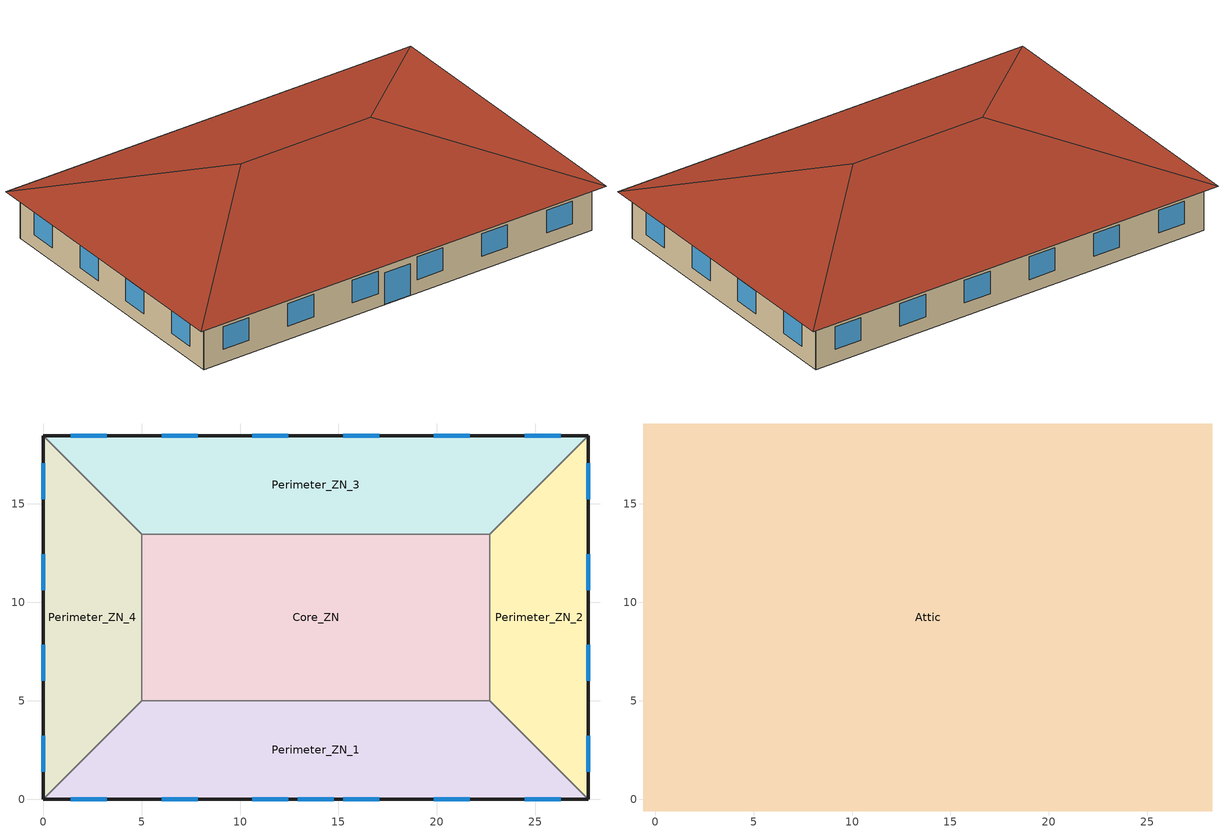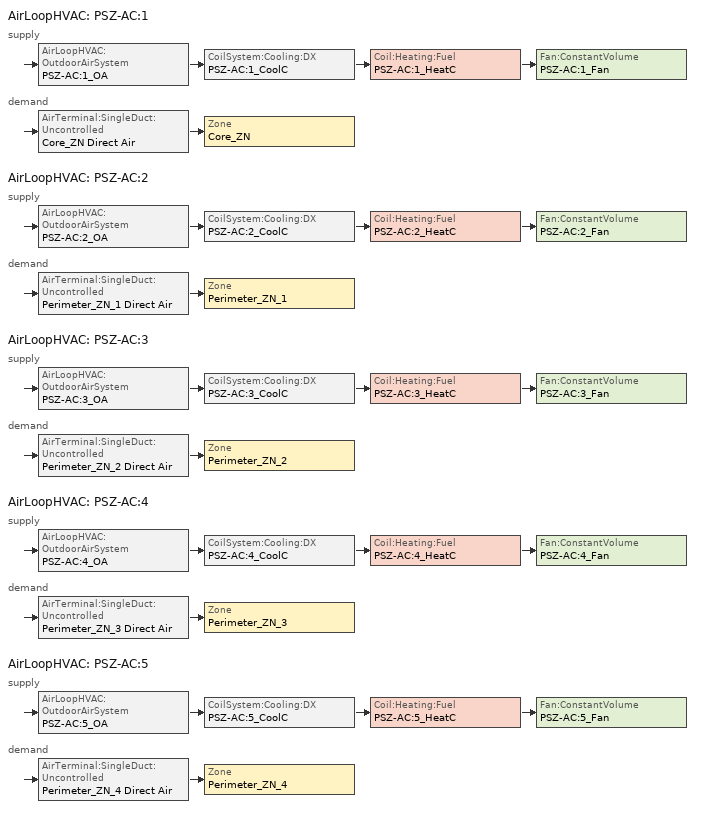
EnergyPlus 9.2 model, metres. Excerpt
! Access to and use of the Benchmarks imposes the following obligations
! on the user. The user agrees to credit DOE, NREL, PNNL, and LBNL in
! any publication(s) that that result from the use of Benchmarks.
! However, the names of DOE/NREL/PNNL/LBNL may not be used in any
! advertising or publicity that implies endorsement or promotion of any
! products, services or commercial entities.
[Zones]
Core_ZN
 floor ground (ext-slab): 5,13.46 22.69,13.46 22.69,5 5,5 z0
 wall to Perimeter_ZN_1 (int-walls): 5,5 22.69,5 z0:3.05
 wall to Perimeter_ZN_2 (int-walls): 22.69,5 22.69,13.46 z0:3.05
 wall to Perimeter_ZN_3 (int-walls): 22.69,13.46 5,13.46 z0:3.05
 wall to Perimeter_ZN_4 (int-walls): 5,13.46 5,5 z0:3.05
Perimeter_ZN_1
 floor ground (ext-slab): 27.69,0 0,0 5,5 22.69,5 z0
 wall outside (ext-walls): 0,0 27.69,0 z0:3.05
 wall to Perimeter_ZN_4 (int-walls): 5,5 0,0 z0:3.05
 wall to Perimeter_ZN_2 (int-walls): 27.69,0 22.69,5 z0:3.05
 window (window_south): 1.39,0 3.22,0 / 6.01,0 7.84,0 / 10.62,0 12.45,0 / 15.24,0 17.07,0 / 19.85,0 21.68,0 / 24.47,0 26.3,0 z0.9:2.42; 12.93,0 14.76,0 z0:2.13
Perimeter_ZN_2
 floor ground (ext-slab): 22.69,13.46 27.69,18.46 27.69,0 22.69,5 z0
 wall outside (ext-walls): 27.69,0 27.69,18.46 z0:3.05
 wall to Perimeter_ZN_3 (int-walls): 27.69,18.46 22.69,13.46 z0:3.05
 window (window_east): 27.69,15.24 27.69,17.07 / 27.69,10.62 27.69,12.45 / 27.69,6.01 27.69,7.84 / 27.69,1.39 27.69,3.22 z0.9:2.42
Perimeter_ZN_3
 floor ground (ext-slab): 5,13.46 0,18.46 27.69,18.46 22.69,13.46 z0
 wall outside (ext-walls): 27.69,18.46 0,18.46 z0:3.05
 wall to Perimeter_ZN_4 (int-walls): 0,18.46 5,13.46 z0:3.05
 window (window_north): 26.3,18.46 24.47,18.46 / 21.68,18.46 19.85,18.46 / 17.07,18.46 15.24,18.46 / 12.45,18.46 10.62,18.46 / 7.84,18.46 6.01,18.46 / 3.22,18.46 1.39,18.46 z0.9:2.42
Perimeter_ZN_4
 floor ground (ext-slab): 5,5 0,0 0,18.46 5,13.46 z0
 wall outside (ext-walls): 0,18.46 0,0 z0:3.05
 window (window_west): 0,3.22 0,1.39 / 0,7.84 0,6.01 / 0,12.45 0,10.62 / 0,17.07 0,15.24 z0.9:2.42
Attic
 floor outside (exposed-floor): -0.6,19.06 0,18.46 0,0 -0.6,-0.6 z3.05; 0,0 27.69,0 28.29,-0.6 -0.6,-0.6 z3.05; 28.29,19.06 28.29,-0.6 27.69,0 27.69,18.46 z3.05; -0.6,19.06 28.29,19.06 27.69,18.46 0,18.46 z3.05
 floor to Perimeter_ZN_1 (INT-FLOOR-TOPSIDE): 0,0 5,5 22.69,5 27.69,0 z3.05
 floor to Perimeter_ZN_4 (INT-FLOOR-TOPSIDE): 5,13.46 5,5 0,0 0,18.46 z3.05
 floor to Perimeter_ZN_2 (INT-FLOOR-TOPSIDE): 22.69,5 22.69,13.46 27.69,18.46 27.69,0 z3.05
 floor to Core_ZN (INT-FLOOR-TOPSIDE): 5,13.46 22.69,13.46 22.69,5 5,5 z3.05
 floor to Perimeter_ZN_3 (INT-FLOOR-TOPSIDE): 0,18.46 27.69,18.46 22.69,13.46 5,13.46 z3.05
 roof outside (roofs): 28.29,19.06,3.05 -0.6,19.06,3.05 9.23,9.23,6.33 18.46,9.23,6.33; -0.6,19.06,3.05 -0.6,-0.6,3.05 9.23,9.23,6.33; 28.29,-0.6,3.05 28.29,19.06,3.05 18.46,9.23,6.33; -0.6,-0.6,3.05 28.29,-0.6,3.05 18.46,9.23,6.33 9.23,9.23,6.33
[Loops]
AirLoopHVAC 'PSZ-AC:1'
 supply: AirLoopHVAC:OutdoorAirSystem 'PSZ-AC:1_OA' > CoilSystem:Cooling:DX 'PSZ-AC:1_CoolC' > Coil:Heating:Fuel 'PSZ-AC:1_HeatC' > Fan:ConstantVolume 'PSZ-AC:1_Fan'
 demand: AirTerminal:SingleDuct:Uncontrolled 'Core_ZN Direct Air' > Zone 'Core_ZN'
AirLoopHVAC 'PSZ-AC:2'
 supply: AirLoopHVAC:OutdoorAirSystem 'PSZ-AC:2_OA' > CoilSystem:Cooling:DX 'PSZ-AC:2_CoolC' > Coil:Heating:Fuel 'PSZ-AC:2_HeatC' > Fan:ConstantVolume 'PSZ-AC:2_Fan'
 demand: AirTerminal:SingleDuct:Uncontrolled 'Perimeter_ZN_1 Direct Air' > Zone 'Perimeter_ZN_1'
AirLoopHVAC 'PSZ-AC:3'
 supply: AirLoopHVAC:OutdoorAirSystem 'PSZ-AC:3_OA' > CoilSystem:Cooling:DX 'PSZ-AC:3_CoolC' > Coil:Heating:Fuel 'PSZ-AC:3_HeatC' > Fan:ConstantVolume 'PSZ-AC:3_Fan'
 demand: AirTerminal:SingleDuct:Uncontrolled 'Perimeter_ZN_2 Direct Air' > Zone 'Perimeter_ZN_2'
AirLoopHVAC 'PSZ-AC:4'
 supply: AirLoopHVAC:OutdoorAirSystem 'PSZ-AC:4_OA' > CoilSystem:Cooling:DX 'PSZ-AC:4_CoolC' > Coil:Heating:Fuel 'PSZ-AC:4_HeatC' > Fan:ConstantVolume 'PSZ-AC:4_Fan'
 demand: AirTerminal:SingleDuct:Uncontrolled 'Perimeter_ZN_3 Direct Air' > Zone 'Perimeter_ZN_3'
AirLoopHVAC 'PSZ-AC:5'
 supply: AirLoopHVAC:OutdoorAirSystem 'PSZ-AC:5_OA' > CoilSystem:Cooling:DX 'PSZ-AC:5_CoolC' > Coil:Heating:Fuel 'PSZ-AC:5_HeatC' > Fan:ConstantVolume 'PSZ-AC:5_Fan'
 demand: AirTerminal:SingleDuct:Uncontrolled 'Perimeter_ZN_4 Direct Air' > Zone 'Perimeter_ZN_4'
[Building]
Benchmark Small Office New V1.1_3.1: North Axis {deg}=0; Terrain=City; Loads Convergence Tolerance Value=0.04; Temperature Convergence Tolerance Value {deltaC}=0.2; Solar Distribution=FullInteriorAndExterior; Maximum Number of Warmup Days=25; Minimum Number of Warmup Days=6
[Site:Location]
CHICAGO_IL_USA TMY2-94846: Latitude {deg}=41.78; Longitude {deg}=-87.75; Time Zone {hr}=-6; Elevation {m}=190
[Site:GroundTemperature:BuildingSurface]
19.96, 19.94, 19.99, 20.04, 20.09, 20.17, 20.21, 20.24, 20.23, 20.2, 20.17, 20.12
[Site:WaterMainsTemperature]
Calculation Method=CORRELATION; Annual Average Outdoor Air Temperature {C}=9.69; Maximum Difference In Monthly Average Outdoor Air Temperatures {deltaC}=28.1
[SizingPeriod:DesignDay] Day of Month=21; Humidity Condition Type=Wetbulb; Barometric Pressure {Pa}=99063; Rain Indicator=No; Snow Indicator=No; Daylight Saving Time Indicator=No; Solar Model Indicator=ASHRAEClearSky
Name | Month | Day Type | Maximum Dry-Bulb Temperature {C} | Daily Dry-Bulb Temperature Range {deltaC} | Wetbulb or DewPoint at Maximum Dry-Bulb {C} | Wind Speed {m/s} | Wind Direction {deg} | Sky Clearness
CHICAGO Ann Htg 99.6% Condns DB | 1 | WinterDesignDay | -20.6 | 0 | -20.6 | 4.9 | 270 | 0
CHICAGO Ann Clg .4% Condns DB=>MWB | 7 | SummerDesignDay | 33.2 | 10.7 | 23.8 | 5.3 | 230 | 1
[WindowMaterial:Glazing] Optical Data Type=SpectralAverage; Thickness {m}=0.003; Infrared Transmittance at Normal Incidence=0; Front Side Infrared Hemispherical Emissivity=0.9; Back Side Infrared Hemispherical Emissivity=0.9; Conductivity {W/m-K}=0.0199; Dirt Correction Factor for Solar and Visible Transmittance=1; Solar Diffusing=No
Name | Solar Transmittance at Normal Incidence | Front Side Solar Reflectance at Normal Incidence | Back Side Solar Reflectance at Normal Incidence | Visible Transmittance at Normal Incidence | Front Side Visible Reflectance at Normal Incidence | Back Side Visible Reflectance at Normal Incidence
Theoretical Glass [66] | 0.3832 | 0.5668 | 0.5668 | 0.495 | 0.455 | 0.455
Theoretical Glass [67] | 0.4826 | 0.4674 | 0.4674 | 0.6216 | 0.3284 | 0.3284
[Material] Thermal Absorptance=0.9
Name | Roughness | Thickness {m} | Conductivity {W/m-K} | Density {kg/m3} | Specific Heat {J/kg-K} | Solar Absorptance | Visible Absorptance
Wood Shingles | VeryRough | 0.0178 | 0.115 | 513 | 1255 | 0.78 | 0.78
1IN Wood Decking | MediumSmooth | 0.0254 | 0.1211 | 593 | 2510 | 0.78 | 0.78
Roof Insulation [2] | MediumRough | 0.2216 | 0.049 | 265 | 836.8 | 0.7 | 0.7
1/2IN Gypsum | Smooth | 0.0127 | 0.16 | 784.9 | 830 | 0.92 | 0.92
GP01 1/2 GYPSUM | Smooth | 0.0127 | 0.16 | 800 | 1090 | 0.7 | 0.5
1IN Stucco | Smooth | 0.0253 | 0.6918 | 1858 | 837 | 0.92 | 0.92
8IN Concrete HW | MediumRough | 0.2033 | 1.7296 | 2243 | 837 | 0.65 | 0.65
Wall Insulation [5] | MediumRough | 0.0453 | 0.0432 | 91 | 837 | 0.5 | 0.5
MAT-CC05 4 HW CONCRETE | Rough | 0.1016 | 1.311 | 2240 | 836.8 | 0.7 | 0.7
Floor Insulation [2] | MediumRough | 0.0636 | 0.045 | 265 | 836.8 | 0.7 | 0.7
MAT-CC05 8 HW CONCRETE | Rough | 0.2032 | 1.311 | 2240 | 836.8 | 0.7 | 0.7
Std Wood 6inch | MediumSmooth | 0.15 | 0.12 | 540 | 1210 | 0.7 | 0.7
Std MAT-CC05 4  MW CONCRETE | Rough | 0.1 | 0.858 | 1968 | 836.8 | 0.7 | 0.2
[Material:NoMass] Roughness=VeryRough; Thermal Absorptance=0.9; Solar Absorptance=0.7; Visible Absorptance=0.8
Name | Thermal Resistance {m2-K/W}
CP02 CARPET PAD | 0.2165
Std CP02 CARPET PAD | 0.21648
[Construction]
InteriorFurnishings: Std Wood 6inch
INT-FLOOR-TOPSIDE: Std MAT-CC05 4  MW CONCRETE, Std CP02 CARPET PAD
window_south; window_east; window_west: Theoretical Glass [66]
window_north: Theoretical Glass [67]
roofs: Wood Shingles, 1IN Wood Decking, Roof Insulation [2], 1/2IN Gypsum
int-walls: GP01 1/2 GYPSUM, GP01 1/2 GYPSUM
ext-walls: 1IN Stucco, 8IN Concrete HW, Wall Insulation [5], 1/2IN Gypsum
ext-slab: MAT-CC05 4 HW CONCRETE, CP02 CARPET PAD
exposed-floor: Floor Insulation [2], MAT-CC05 8 HW CONCRETE, CP02 CARPET PAD
[Zone] Type=1; Multiplier=1; Ceiling Height {m}=-9999; Floor Area {m2}=autocalculate; Part of Total Floor Area=Yes
Name | Volume {m3}
Core_ZN | 456.4551
Perimeter_ZN_1; Perimeter_ZN_3 | 346.0225
Perimeter_ZN_2; Perimeter_ZN_4 | 205.265
Attic | 720.1877
[InternalMass] Construction=InteriorFurnishings
Name | Zone | Surface Area {m2}
Core_ZN_InternalMass_1 | Core_ZN | 299.3148
Perimeter_ZN_1_InternalMass_1 | Perimeter_ZN_1 | 226.9
Perimeter_ZN_2_InternalMass_1 | Perimeter_ZN_2 | 134.6
Perimeter_ZN_3_InternalMass_1 | Perimeter_ZN_3 | 226.9
Perimeter_ZN_4_InternalMass_1 | Perimeter_ZN_4 | 134.6
[People] Number of People Schedule=BLDG_OCC_SCH; Number of People Calculation Method=People; Fraction Radiant=0.3; Sensible Heat Fraction=AUTOCALCULATE; Activity Level Schedule=ACTIVITY_SCH; Carbon Dioxide Generation Rate {m3/s-W}=3.82E-8; Enable ASHRAE 55 Comfort Warnings=No; Mean Radiant Temperature Calculation Type=ZoneAveraged; Work Efficiency Schedule=WORK_EFF_SCH; Clothing Insulation Calculation Method=ClothingInsulationSchedule; Clothing Insulation Schedule=CLOTHING_SCH; Air Velocity Schedule=AIR_VELO_SCH; Thermal Comfort Model 1 Type=FANGER
Name | Zone or ZoneList | Number of People
Core_ZN | Core_ZN | 8.0516
Perimeter_ZN_1 | Perimeter_ZN_1 | 6.1036
Perimeter_ZN_2 | Perimeter_ZN_2 | 3.6207
Perimeter_ZN_3 | Perimeter_ZN_3 | 6.1036
Perimeter_ZN_4 | Perimeter_ZN_4 | 3.6207
[Lights] Schedule=BLDG_LIGHT_SCH; Design Level Calculation Method=LightingLevel; Return Air Fraction=0; Fraction Radiant=0.7; Fraction Visible=0.2; Fraction Replaceable=1; Return Air Fraction Calculated from Plenum Temperature=No
Name | Zone or ZoneList | Lighting Level {W}
Core_ZN_Lights | Core_ZN | 1610.31
Perimeter_ZN_1_Lights | Perimeter_ZN_1 | 1220.72
Perimeter_ZN_2_Lights | Perimeter_ZN_2 | 724.148
Perimeter_ZN_3_Lights | Perimeter_ZN_3 | 1220.72
Perimeter_ZN_4_Lights | Perimeter_ZN_4 | 724.148
[ElectricEquipment] Schedule=BLDG_EQUIP_SCH; Design Level Calculation Method=EquipmentLevel; Fraction Latent=0; Fraction Radiant=0.5; Fraction Lost=0
Name | Zone or ZoneList | Design Level {W}
Core_ZN_MiscPlug_Equip | Core_ZN | 1207.74
Perimeter_ZN_1_MiscPlug_Equip | Perimeter_ZN_1 | 6915.54
Perimeter_ZN_2_MiscPlug_Equip | Perimeter_ZN_2 | 543.111
Perimeter_ZN_3_MiscPlug_Equip | Perimeter_ZN_3 | 915.5415
Perimeter_ZN_4_MiscPlug_Equip | Perimeter_ZN_4 | 543.111
[Sizing:Zone] Zone Cooling Design Supply Air Temperature Input Method=SupplyAirTemperature; Zone Cooling Design Supply Air Temperature {C}=14; Zone Heating Design Supply Air Temperature Input Method=SupplyAirTemperature; Zone Heating Design Supply Air Temperature {C}=40; Zone Cooling Design Supply Air Humidity Ratio {kgWater/kgDryAir}=0.0085; Zone Heating Design Supply Air Humidity Ratio {kgWater/kgDryAir}=0.008; Zone Heating Sizing Factor=0; Zone Cooling Sizing Factor=0; Cooling Design Air Flow Method=DesignDayWithLimit; Cooling Minimum Air Flow {m3/s}=0; Cooling Minimum Air Flow Fraction=0; Heating Design Air Flow Method=DesignDay; Heating Design Air Flow Rate {m3/s}=0
Name | Design Specification Outdoor Air Object
Core_ZN | SZ DSOA Core_ZN
Perimeter_ZN_1 | SZ DSOA Perimeter_ZN_1
Perimeter_ZN_2 | SZ DSOA Perimeter_ZN_2
Perimeter_ZN_3 | SZ DSOA Perimeter_ZN_3
Perimeter_ZN_4 | SZ DSOA Perimeter_ZN_4
[DesignSpecification:OutdoorAir] Outdoor Air Method=Flow/Zone; Outdoor Air Flow per Zone Floor Area {m3/s-m2}=0
Name | Outdoor Air Flow per Zone {m3/s}
SZ DSOA Core_ZN | 0.0805
SZ DSOA Perimeter_ZN_1; SZ DSOA Perimeter_ZN_3 | 0.061
SZ DSOA Perimeter_ZN_2; SZ DSOA Perimeter_ZN_4 | 0.0362
[ZoneControl:Thermostat] Control Type Schedule=Dual Zone Control Type Sched
Name | Zone or ZoneList | Control 1
Core_ZN Thermostat | Core_ZN | Core_ZN DualSPSched
Perimeter_ZN_1 Thermostat | Perimeter_ZN_1 | Perimeter_ZN_1 DualSPSched
Perimeter_ZN_2 Thermostat | Perimeter_ZN_2 | Perimeter_ZN_2 DualSPSched
Perimeter_ZN_3 Thermostat | Perimeter_ZN_3 | Perimeter_ZN_3 DualSPSched
Perimeter_ZN_4 Thermostat | Perimeter_ZN_4 | Perimeter_ZN_4 DualSPSched
[ThermostatSetpoint:DualSetpoint] Heating Setpoint Temperature Schedule=HtgSetP_Sch; Cooling Setpoint Temperature Schedule=ClgSetP_Sch
Core_ZN DualSPSched; Perimeter_ZN_1 DualSPSched; Perimeter_ZN_2 DualSPSched; Perimeter_ZN_3 DualSPSched; Perimeter_ZN_4 DualSPSched
[Zone equipment]
Core_ZN: Core_ZN Direct Air
Perimeter_ZN_1: Perimeter_ZN_1 Direct Air
Perimeter_ZN_2: Perimeter_ZN_2 Direct Air
Perimeter_ZN_3: Perimeter_ZN_3 Direct Air
Perimeter_ZN_4: Perimeter_ZN_4 Direct Air
[AirTerminal:SingleDuct:Uncontrolled] Availability Schedule=ALWAYS_ON; Maximum Air Flow Rate {m3/s}=AUTOSIZE
Core_ZN Direct Air; Perimeter_ZN_1 Direct Air; Perimeter_ZN_2 Direct Air; Perimeter_ZN_3 Direct Air; Perimeter_ZN_4 Direct Air
[SetpointManager:SingleZone:Reheat] Control Variable=Temperature; Minimum Supply Air Temperature {C}=10; Maximum Supply Air Temperature {C}=50
Name | Control Zone | Setpoint Node or NodeList
SupAirTemp MngrCore_ZN | Core_ZN | PSZ-AC:1 Supply Equipment Outlet Node
SupAirTemp MngrPerimeter_ZN_1 | Perimeter_ZN_1 | PSZ-AC:2 Supply Equipment Outlet Node
SupAirTemp MngrPerimeter_ZN_2 | Perimeter_ZN_2 | PSZ-AC:3 Supply Equipment Outlet Node
SupAirTemp MngrPerimeter_ZN_3 | Perimeter_ZN_3 | PSZ-AC:4 Supply Equipment Outlet Node
SupAirTemp MngrPerimeter_ZN_4 | Perimeter_ZN_4 | PSZ-AC:5 Supply Equipment Outlet Node
[ZoneInfiltration:DesignFlowRate] Design Flow Rate Calculation Method=Flow/Zone; Constant Term Coefficient=1; Temperature Term Coefficient=0; Velocity Term Coefficient=0; Velocity Squared Term Coefficient=0
Name | Zone or ZoneList | Schedule | Design Flow Rate {m3/s}
Perimeter_ZN_1_Infiltration | Perimeter_ZN_1 | INFIL_QUARTER_ON_SCH | 0.0596
Perimeter_ZN_2_Infiltration | Perimeter_ZN_2 | INFIL_QUARTER_ON_SCH | 0.0376
Perimeter_ZN_3_Infiltration | Perimeter_ZN_3 | INFIL_QUARTER_ON_SCH | 0.0596
Perimeter_ZN_4_Infiltration | Perimeter_ZN_4 | INFIL_QUARTER_ON_SCH | 0.0376
Attic_Infiltration | Attic | ALWAYS_ON | 0.2001
[AirLoopHVAC] Design Supply Air Flow Rate {m3/s}=AUTOSIZE
PSZ-AC:1; PSZ-AC:2; PSZ-AC:3; PSZ-AC:4; PSZ-AC:5
[SetpointManager:MixedAir] Control Variable=Temperature
Name | Setpoint Node or NodeList
PSZ-AC:1_CoolC SAT Manager | PSZ-AC:1_CoolC-PSZ-AC:1_HeatCNode
PSZ-AC:1_HeatC MixedAir Manager | PSZ-AC:1_HeatC-PSZ-AC:1_FanNode
PSZ-AC:1_OAMixed Air Temp Manager | PSZ-AC:1_OA-PSZ-AC:1_CoolCNode
PSZ-AC:2_CoolC SAT Manager | PSZ-AC:2_CoolC-PSZ-AC:2_HeatCNode
PSZ-AC:2_HeatC MixedAir Manager | PSZ-AC:2_HeatC-PSZ-AC:2_FanNode
PSZ-AC:2_OAMixed Air Temp Manager | PSZ-AC:2_OA-PSZ-AC:2_CoolCNode
PSZ-AC:3_CoolC SAT Manager | PSZ-AC:3_CoolC-PSZ-AC:3_HeatCNode
PSZ-AC:3_HeatC MixedAir Manager | PSZ-AC:3_HeatC-PSZ-AC:3_FanNode
PSZ-AC:3_OAMixed Air Temp Manager | PSZ-AC:3_OA-PSZ-AC:3_CoolCNode
PSZ-AC:4_CoolC SAT Manager | PSZ-AC:4_CoolC-PSZ-AC:4_HeatCNode
PSZ-AC:4_HeatC MixedAir Manager | PSZ-AC:4_HeatC-PSZ-AC:4_FanNode
PSZ-AC:4_OAMixed Air Temp Manager | PSZ-AC:4_OA-PSZ-AC:4_CoolCNode
PSZ-AC:5_CoolC SAT Manager | PSZ-AC:5_CoolC-PSZ-AC:5_HeatCNode
PSZ-AC:5_HeatC MixedAir Manager | PSZ-AC:5_HeatC-PSZ-AC:5_FanNode
PSZ-AC:5_OAMixed Air Temp Manager | PSZ-AC:5_OA-PSZ-AC:5_CoolCNode
[Sizing:System] Type of Load to Size On=Sensible; Design Outdoor Air Flow Rate {m3/s}=AUTOSIZE; Central Heating Maximum System Air Flow Ratio=0.3; Preheat Design Temperature {C}=7; Preheat Design Humidity Ratio {kgWater/kgDryAir}=0.008; Precool Design Temperature {C}=12.8; Precool Design Humidity Ratio {kgWater/kgDryAir}=0.008; Central Cooling Design Supply Air Temperature {C}=12.8; Central Heating Design Supply Air Temperature {C}=40; Type of Zone Sum to Use=NonCoincident; 100% Outdoor Air in Cooling=No; 100% Outdoor Air in Heating=No; Central Cooling Design Supply Air Humidity Ratio {kgWater/kgDryAir}=0.0085; Central Heating Design Supply Air Humidity Ratio {kgWater/kgDryAir}=0.008; Cooling Supply Air Flow Rate Method=DesignDay; Cooling Supply Air Flow Rate {m3/s}=0; Heating Supply Air Flow Rate Method=DesignDay; Heating Supply Air Flow Rate {m3/s}=0; Zone Maximum Outdoor Air Fraction=1; Cooling Design Capacity Method=CoolingDesignCapacity; Cooling Design Capacity {W}=autosize; Heating Design Capacity Method=HeatingDesignCapacity; Heating Design Capacity {W}=autosize; Central Cooling Capacity Control Method=VAV
PSZ-AC:1; PSZ-AC:2; PSZ-AC:3; PSZ-AC:4; PSZ-AC:5
[AvailabilityManager:NightCycle] Applicability Schedule=Always_On; Fan Schedule=HVACOperationSchd; Control Type=CycleOnAny; Thermostat Tolerance {deltaC}=1; Cycling Run Time Control Type=FixedRunTime; Cycling Run Time {s}=1800
PSZ-AC:1 Availability Manager; PSZ-AC:2 Availability Manager; PSZ-AC:3 Availability Manager; PSZ-AC:4 Availability Manager; PSZ-AC:5 Availability Manager
[Controller:OutdoorAir] Minimum Outdoor Air Flow Rate {m3/s}=AUTOSIZE; Maximum Outdoor Air Flow Rate {m3/s}=AUTOSIZE; Economizer Control Type=NoEconomizer; Economizer Control Action Type=ModulateFlow; Economizer Maximum Limit Dry-Bulb Temperature {C}=28; Economizer Maximum Limit Enthalpy {J/kg}=64000; Economizer Minimum Limit Dry-Bulb Temperature {C}=0; Lockout Type=NoLockout; Minimum Limit Type=FixedMinimum; Minimum Outdoor Air Schedule=MinOA_Sched
PSZ-AC:1_OA_Controller; PSZ-AC:2_OA_Controller; PSZ-AC:3_OA_Controller; PSZ-AC:4_OA_Controller; PSZ-AC:5_OA_Controller
[CoilSystem:Cooling:DX] Availability Schedule=ALWAYS_ON
Name | Cooling Coil
PSZ-AC:1_CoolC | PSZ-AC:1_CoolC DXCoil
PSZ-AC:2_CoolC | PSZ-AC:2_CoolC DXCoil
PSZ-AC:3_CoolC | PSZ-AC:3_CoolC DXCoil
PSZ-AC:4_CoolC | PSZ-AC:4_CoolC DXCoil
PSZ-AC:5_CoolC | PSZ-AC:5_CoolC DXCoil
[Coil:Cooling:DX:SingleSpeed] Availability Schedule=ALWAYS_ON; Gross Rated Total Cooling Capacity {W}=AUTOSIZE; Gross Rated Sensible Heat Ratio=AUTOSIZE; Gross Rated Cooling COP {W/W}=4.56651; Rated Air Flow Rate {m3/s}=AUTOSIZE
Name | Total Cooling Capacity Function of Temperature Curve | Total Cooling Capacity Function of Flow Fraction Curve | Energy Input Ratio Function of Temperature Curve | Energy Input Ratio Function of Flow Fraction Curve | Part Load Fraction Correlation Curve
PSZ-AC:1_CoolC DXCoil | PSZ-AC:1_CoolCStandard10Ton_CapFT | PSZ-AC:1_CoolCStandard10Ton_CapFF | PSZ-AC:1_CoolCStandard10Ton_EIRFT | PSZ-AC:1_CoolCStandard10Ton_EIRFFF | PSZ-AC:1_CoolCStandard10Ton_PLR
PSZ-AC:2_CoolC DXCoil | PSZ-AC:2_CoolCStandard10Ton_CapFT | PSZ-AC:2_CoolCStandard10Ton_CapFF | PSZ-AC:2_CoolCStandard10Ton_EIRFT | PSZ-AC:2_CoolCStandard10Ton_EIRFFF | PSZ-AC:2_CoolCStandard10Ton_PLR
PSZ-AC:3_CoolC DXCoil | PSZ-AC:3_CoolCStandard10Ton_CapFT | PSZ-AC:3_CoolCStandard10Ton_CapFF | PSZ-AC:3_CoolCStandard10Ton_EIRFT | PSZ-AC:3_CoolCStandard10Ton_EIRFFF | PSZ-AC:3_CoolCStandard10Ton_PLR
PSZ-AC:4_CoolC DXCoil | PSZ-AC:4_CoolCStandard10Ton_CapFT | PSZ-AC:4_CoolCStandard10Ton_CapFF | PSZ-AC:4_CoolCStandard10Ton_EIRFT | PSZ-AC:4_CoolCStandard10Ton_EIRFFF | PSZ-AC:4_CoolCStandard10Ton_PLR
PSZ-AC:5_CoolC DXCoil | PSZ-AC:5_CoolCStandard10Ton_CapFT | PSZ-AC:5_CoolCStandard10Ton_CapFF | PSZ-AC:5_CoolCStandard10Ton_EIRFT | PSZ-AC:5_CoolCStandard10Ton_EIRFFF | PSZ-AC:5_CoolCStandard10Ton_PLR
[Coil:Heating:Fuel] Availability Schedule=ALWAYS_ON; Fuel Type=NaturalGas; Burner Efficiency=0.8; Nominal Capacity {W}=AUTOSIZE
PSZ-AC:1_HeatC; PSZ-AC:2_HeatC; PSZ-AC:3_HeatC; PSZ-AC:4_HeatC; PSZ-AC:5_HeatC
[Fan:ConstantVolume] Availability Schedule=HVACOperationSchd; Fan Total Efficiency=0.174028; Pressure Rise {Pa}=330; Maximum Flow Rate {m3/s}=AUTOSIZE; Motor Efficiency=0.825; Motor In Airstream Fraction=1
PSZ-AC:1_Fan; PSZ-AC:2_Fan; PSZ-AC:3_Fan; PSZ-AC:4_Fan; PSZ-AC:5_Fan
[Exterior:Lights]
Exterior Facade Lighting: Schedule=ALWAYS_ON; Design Level {W}=1514.09; Control Option=AstronomicalClock
[PythonPlugin:SearchPaths]
MySearchPaths: Add Current Working Directory to Search Path=No; Add Input File Directory to Search Path=Yes
[PythonPlugin:Instance] Run During Warmup Days=Yes; Python Module=EMSCustomSchedule_PythonPlugins
Name | Plugin Class | Calling Point
Heating Setpoint Override | HeatingSetPoint | BeginTimestepBeforePredictor
Cooling Setpoint Override | CoolingSetPoint | BeginTimestepBeforePredictor
Average Zone Temp Calculation | AverageZoneTemps | EndOfZoneTimestepBeforeZoneReporting
[PythonPlugin:Variables]
MyGlobalVariables: Variable Name 1=AverageBuildingTemp
[PythonPlugin:OutputVariable]
Averaged Building Temperature: PythonPlugin:Variable=AverageBuildingTemp; Type of Data in Variable=Averaged; Update Frequency=ZoneTimestep; Units=C
[Schedule:Compact]
BLDG_LIGHT_SCH: Through: 12/31, For: Weekdays, Until: 05:00, 0.05, Until: 07:00, 0.1, Until: 08:00, 0.3, Until: 17:00, 0.9, Until: 18:00, 0.5, Until: 20:00, 0.3, Until: 22:00, 0.2, Until: 23:00, 0.1, Until: 24:00, 0.05, For: SummerDesignDay, Until: 24:00, 1, For: Saturday, Until: 06:00, 0.05, Until: 08:00, 0.1, Until: 12:00, 0.3, Until: 17:00, 0.15, Until: 24:00, 0.05, For: WinterDesignDay, Until: 24:00, 0, For: Sunday Holidays AllOtherDays, Until: 24:00, 0.05
BLDG_EQUIP_SCH: Through: 12/31, For: Weekdays, Until: 08:00, 0.4, Until: 12:00, 0.9, Until: 13:00, 0.8, Until: 17:00, 0.9, Until: 18:00, 0.5, Until: 24:00, 0.4, For: SummerDesignDay, Until: 24:00, 1, For: Saturday, Until: 06:00, 0.3, Until: 08:00, 0.4, Until: 12:00, 0.5, Until: 17:00, 0.35, Until: 24:00, 0.3, For: WinterDesignDay, Until: 24:00, 0, For: Sunday Holidays AllOtherDays, Until: 24:00, 0.3
BLDG_OCC_SCH: Through: 12/31, For: Weekdays, Until: 06:00, 0, Until: 07:00, 0.1, Until: 08:00, 0.2, Until: 12:00, 0.95, Until: 13:00, 0.5, Until: 17:00, 0.95, Until: 18:00, 0.3, Until: 20:00, 0.1, Until: 24:00, 0.05, For: SummerDesignDay, Until: 06:00, 0, Until: 22:00, 1, Until: 24:00, 0.05, For: Saturday, Until: 06:00, 0, Until: 08:00, 0.1, Until: 12:00, 0.3, Until: 17:00, 0.1, Until: 19:00, 0, Until: 24:00, 0, For: WinterDesignDay, Until: 24:00, 0, For: Sunday Holidays AllOtherDays, Until: 06:00, 0, Until: 18:00, 0, Until: 24:00, 0
INFIL_QUARTER_ON_SCH: Through: 12/31, For: Weekdays SummerDesignDay, Until: 06:00, 1, Until: 22:00, 0.25, Until: 24:00, 1, For: Saturday WinterDesignDay, Until: 06:00, 1, Until: 18:00, 0.25, Until: 24:00, 1, For: Sunday Holidays AllOtherDays, Until: 24:00, 1
ALWAYS_ON; MinOA_Sched: Through: 12/31, For: AllDays, Until: 24:00, 1
HVACOperationSchd: Through: 12/31, For: Weekdays SummerDesignDay, Until: 06:00, 0, Until: 22:00, 1, Until: 24:00, 0, For: Saturday WinterDesignDay, Until: 06:00, 0, Until: 18:00, 1, Until: 24:00, 0, For: Sunday Holidays AllOtherDays, Until: 24:00, 0
Dual Zone Control Type Sched: Through: 12/31, For: AllDays, Until: 24:00, 4
ACTIVITY_SCH: Through: 12/31, For: AllDays, Until: 24:00, 120
WORK_EFF_SCH: Through: 12/31, For: AllDays, Until: 24:00, 0
AIR_VELO_SCH: Through: 12/31, For: AllDays, Until: 24:00, 0.2
CLOTHING_SCH: Through: 04/30, For: AllDays, Until: 24:00, 1, Through: 09/30, For: AllDays, Until: 24:00, 0.5, Through: 12/31, For: AllDays, Until: 24:00, 1
[Schedule:Constant]
HTGSETP_SCH: Temperature, 21
CLGSETP_SCH: Temperature, 24
[Curve:Biquadratic] Minimum Value of x=17; Maximum Value of x=22; Minimum Value of y=18; Maximum Value of y=46; Input Unit Type for X=Temperature; Input Unit Type for Y=Temperature; Output Unit Type=Dimensionless
Name | Coefficient1 Constant | Coefficient2 x | Coefficient3 x**2 | Coefficient4 y | Coefficient5 y**2 | Coefficient6 x*y
PSZ-AC:1_CoolCStandard10Ton_CapFT; PSZ-AC:2_CoolCStandard10Ton_CapFT; PSZ-AC:3_CoolCStandard10Ton_CapFT; PSZ-AC:4_CoolCStandard10Ton_CapFT; PSZ-AC:5_CoolCStandard10Ton_CapFT | 0.42415 | 0.04426 | -0.00042 | 0.00333 | -0.00008 | -0.00021
PSZ-AC:1_CoolCStandard10Ton_EIRFT; PSZ-AC:2_CoolCStandard10Ton_EIRFT; PSZ-AC:3_CoolCStandard10Ton_EIRFT; PSZ-AC:4_CoolCStandard10Ton_EIRFT; PSZ-AC:5_CoolCStandard10Ton_EIRFT | 1.23649 | -0.02431 | 0.00057 | -0.01434 | 0.00063 | -0.00038
[Curve:Quadratic]
Name | Coefficient1 Constant | Coefficient2 x | Coefficient3 x**2 | Minimum Value of x | Maximum Value of x
PSZ-AC:1_CoolCStandard10Ton_CapFF; PSZ-AC:2_CoolCStandard10Ton_CapFF; PSZ-AC:3_CoolCStandard10Ton_CapFF; PSZ-AC:4_CoolCStandard10Ton_CapFF; PSZ-AC:5_CoolCStandard10Ton_CapFF | 0.77136 | 0.34053 | -0.11088 | 0.75918 | 1.13877
PSZ-AC:1_CoolCStandard10Ton_EIRFFF; PSZ-AC:2_CoolCStandard10Ton_EIRFFF; PSZ-AC:3_CoolCStandard10Ton_EIRFFF; PSZ-AC:4_CoolCStandard10Ton_EIRFFF; PSZ-AC:5_CoolCStandard10Ton_EIRFFF | 1.2055 | -0.32953 | 0.12308 | 0.75918 | 1.13877
PSZ-AC:1_CoolCStandard10Ton_PLR; PSZ-AC:2_CoolCStandard10Ton_PLR; PSZ-AC:3_CoolCStandard10Ton_PLR; PSZ-AC:4_CoolCStandard10Ton_PLR; PSZ-AC:5_CoolCStandard10Ton_PLR | 0.771 | 0.229 | 0 | 0 | 1
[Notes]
EMSCustomSchedule.idf
Highlights:   Demonstrates using Energy Management System adn EnergyPlus Runtime Language to "create" schedules from calculations.
Description:  Derived from DOE Commercial Building Benchmark, Small Office, new construction, Benchmark V 1.1_3.1
Single story, five zone office building.
Form:         Area = 511 m2 (5,500 ft2); Number of Stories = 1; Shape = rectangle, Aspect ratio = 1.5
Envelope:     Envelope thermal properties vary with climate according to ASHRAE Standard 90.1-2004.
Opaque constructions: mass walls; attic roof; slab-on-grade floor
Windows: window-to-wall ratio = 19%, equal distribution of punched windows
Infiltration = 0.4 cfm/ft2 above grade wall area at 0.3 in wc (75 Pa) adjusted to 0.016 in wc (4 Pa).
25% of full value when ventilation system on.
HVAC:         PSZ-AC, gas furnace
No economizers, per ASHRAE 90.1-2004
Int. gains:   lights = 10.76 W/m2 (1.0 W/ft2);
elec. plug loads = 8.07 W/m2 (0.75 W/ft2)
gas plug load = 0 W/m2 (0 W/ft2)
people = 28 total; 5.38/100 m2 (5.0/1000 ft2)
Detached Shading:               None
Daylight:                       None
Natural Ventilation:            None
Zonal Equipment:                None
Air Primary Loops:              PSZ
Plant Loops:                    None
System Equipment Autosize:      Yes
Purchased Cooling:              None
Purchased Heating:              None
Coils:                          Coil:Cooling:DX:SingleSpeed; Coil:Heating:Fuel
Pumps:                          None
Boilers:                        None
Chillers:                       None
Reference citation for the Commercial Building Benchmarks:
Deru, M.; Griffith, B.; Long, N.; Benne, K.; Torcellini, P; Halverson, M.;
Winiarski,  D.; Liu, B.; Crawley, D. (2008). DOE Commercial Building Resarch
Benchmarks for Commercial Buildings. Washington, DC: U.S. Department of Energy,
Energy Efficiency and Renewable Energy, Office of Building Technologies.
Start SimMetaData
WeatherFileName=USA_IL_Chicago-OHare_TMY2.epw
RoofConstruction=Attic and Other
ExtWallConstruction=Mass
End SimMetaData
US National Holidays
